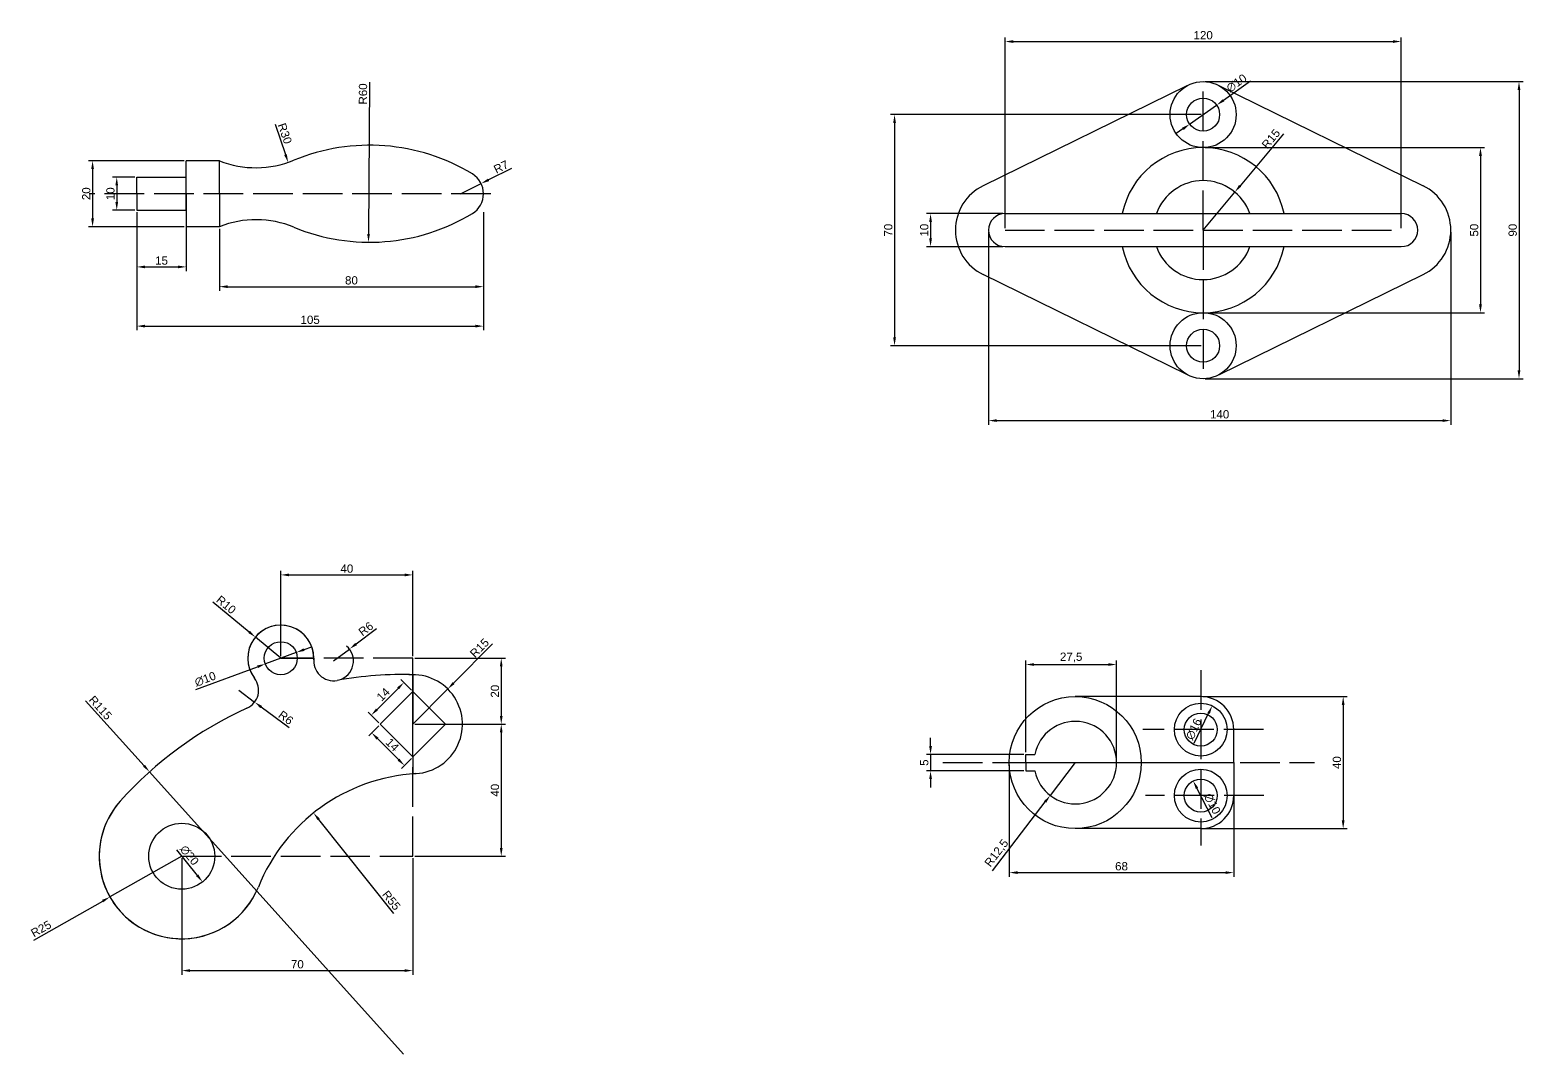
# Model space of a CAD drawing. Header units: millimetres. Extents: x 721 to 8170, y 1595 to 4606.
# Drawn here: x 3964.7 to 4417, y 2012.3 to 2322.6 of the extents above; entities that cross this region are included whole.
import ezdxf

# ---------------------------------------------------------------- set-up
doc = ezdxf.new("R2010")
doc.units = ezdxf.units.MM
doc.linetypes.add('ACAD_ISO02W100', pattern=[15, 12, -3])
doc.layers.get('0').update_dxf_attribs({"color": 255})
doc.layers.add('kesikli', color=50, linetype='ACAD_ISO02W100')
doc.styles.get("Standard").update_dxf_attribs({"font": 'arial.ttf'})
doc.dimstyles.new('ISO-25', dxfattribs={"dimtxt": 2.5, "dimasz": 2.5, "dimexe": 1.25, "dimexo": 0.625, "dimtad": 1, "dimtxsty": 'Standard', "dimcen": 2.5, "dimadec": 0, "dimazin": 0, "dimtfac": 1, "dimtmove": 0, "dimatfit": 3, "dimfxl": 1, "dimarcsym": 0})

# ---------------------------------------------------------------- blocks, each defined once
blk = doc.blocks.new('*D259')
at = {"color": 0, "lineweight": -2, "transparency": 16777216}
for p, q in [((4334.39, 2307.04), (4326.18, 2301.25)), ((4315.96, 2294.05), (4324.14, 2299.81)), ((4313.92, 2292.61), (4311.87, 2291.17))]:
    blk.add_line(p, q, dxfattribs=at)
at = {"color": 0, "transparency": 16777216}
for points in [[(4325.94, 2301.59), (4326.42, 2300.91), (4324.14, 2299.81)], [(4313.68, 2292.95), (4314.16, 2292.27), (4315.96, 2294.05)]]:
    blk.add_solid(points, dxfattribs=at)
at = {"layer": 'Defpoints', "color": 0, "transparency": 16777216}
for p in [(4324.14, 2299.81), (4315.96, 2294.05)]:
    blk.add_point(p, dxfattribs=at)
at = {"color": 0, "transparency": 16777216, "insert": (4330.17, 2306.48), "char_height": 2.5, "attachment_point": 5, "rotation": 35.165}
blk.add_mtext('∅10', dxfattribs=at)
blk = doc.blocks.new('*D260')
at = {"color": 0, "lineweight": -2, "transparency": 16777216}
for p, q in [((4344.36, 2291.16), (4331.24, 2275.39)), ((4320.05, 2261.93), (4329.64, 2273.47))]:
    blk.add_line(p, q, dxfattribs=at)
at = {"color": 0, "transparency": 16777216}
blk.add_solid([(4330.92, 2275.65), (4331.56, 2275.12), (4329.64, 2273.47)], dxfattribs=at)
at = {"layer": 'Defpoints', "color": 0, "transparency": 16777216}
for p in [(4329.64, 2273.47), (4320.05, 2261.93)]:
    blk.add_point(p, dxfattribs=at)
at = {"color": 0, "transparency": 16777216, "insert": (4340.58, 2289.59), "char_height": 2.5, "attachment_point": 5, "rotation": 50.2465}
blk.add_mtext('R15', dxfattribs=at)
blk = doc.blocks.new('*D261')
at = {"color": 0, "lineweight": -2, "transparency": 16777216}
for p, q in [((4320.67, 2306.93), (4416.95, 2306.93)), ((4415.7, 2304.43), (4415.7, 2219.43)), ((4320.67, 2216.93), (4416.95, 2216.93))]:
    blk.add_line(p, q, dxfattribs=at)
at = {"color": 0, "transparency": 16777216}
for points in [[(4415.29, 2304.43), (4416.12, 2304.43), (4415.7, 2306.93)], [(4415.29, 2219.43), (4416.12, 2219.43), (4415.7, 2216.93)]]:
    blk.add_solid(points, dxfattribs=at)
at = {"layer": 'Defpoints', "color": 0, "transparency": 16777216}
for p in [(4320.05, 2306.93), (4320.05, 2216.93), (4415.7, 2216.93)]:
    blk.add_point(p, dxfattribs=at)
at = {"color": 0, "transparency": 16777216, "insert": (4413.8, 2261.93), "char_height": 2.5, "attachment_point": 5, "rotation": 90}
blk.add_mtext('90', dxfattribs=at)
blk = doc.blocks.new('*D262')
at = {"color": 0, "lineweight": -2, "transparency": 16777216}
for p, q in [((4320.67, 2286.93), (4405.28, 2286.93)), ((4404.03, 2284.43), (4404.03, 2239.43)), ((4320.67, 2236.93), (4405.28, 2236.93))]:
    blk.add_line(p, q, dxfattribs=at)
at = {"color": 0, "transparency": 16777216}
for points in [[(4403.61, 2284.43), (4404.45, 2284.43), (4404.03, 2286.93)], [(4403.61, 2239.43), (4404.45, 2239.43), (4404.03, 2236.93)]]:
    blk.add_solid(points, dxfattribs=at)
at = {"layer": 'Defpoints', "color": 0, "transparency": 16777216}
for p in [(4320.05, 2286.93), (4320.05, 2236.93), (4404.03, 2236.93)]:
    blk.add_point(p, dxfattribs=at)
at = {"color": 0, "transparency": 16777216, "insert": (4402.13, 2261.93), "char_height": 2.5, "attachment_point": 5, "rotation": 90}
blk.add_mtext('50', dxfattribs=at)
blk = doc.blocks.new('*D263')
at = {"color": 0, "lineweight": -2, "transparency": 16777216}
for p, q in [((4319.42, 2296.93), (4225.35, 2296.93)), ((4226.6, 2294.43), (4226.6, 2229.43)), ((4319.42, 2226.93), (4225.35, 2226.93))]:
    blk.add_line(p, q, dxfattribs=at)
at = {"color": 0, "transparency": 16777216}
for points in [[(4226.19, 2294.43), (4227.02, 2294.43), (4226.6, 2296.93)], [(4226.19, 2229.43), (4227.02, 2229.43), (4226.6, 2226.93)]]:
    blk.add_solid(points, dxfattribs=at)
at = {"layer": 'Defpoints', "color": 0, "transparency": 16777216}
for p in [(4320.05, 2296.93), (4226.6, 2226.93), (4320.05, 2226.93)]:
    blk.add_point(p, dxfattribs=at)
at = {"color": 0, "transparency": 16777216, "insert": (4224.7, 2261.93), "char_height": 2.5, "attachment_point": 5, "rotation": 90}
blk.add_mtext('70', dxfattribs=at)
blk = doc.blocks.new('*D264')
at = {"color": 0, "lineweight": -2, "transparency": 16777216}
for p, q in [((4259.42, 2266.93), (4236.25, 2266.93)), ((4237.5, 2264.43), (4237.5, 2259.43)), ((4259.42, 2256.93), (4236.25, 2256.93))]:
    blk.add_line(p, q, dxfattribs=at)
at = {"color": 0, "transparency": 16777216}
for points in [[(4237.08, 2264.43), (4237.92, 2264.43), (4237.5, 2266.93)], [(4237.08, 2259.43), (4237.92, 2259.43), (4237.5, 2256.93)]]:
    blk.add_solid(points, dxfattribs=at)
at = {"layer": 'Defpoints', "color": 0, "transparency": 16777216}
for p in [(4260.05, 2266.93), (4237.5, 2256.93), (4260.05, 2256.93)]:
    blk.add_point(p, dxfattribs=at)
at = {"color": 0, "transparency": 16777216, "insert": (4235.6, 2261.93), "char_height": 2.5, "attachment_point": 5, "rotation": 90}
blk.add_mtext('10', dxfattribs=at)
blk = doc.blocks.new('*D265')
at = {"color": 0, "lineweight": -2, "transparency": 16777216}
for p, q in [((4255.05, 2261.31), (4255.05, 2202.98)), ((4395.05, 2261.31), (4395.05, 2202.98)), ((4257.55, 2204.23), (4392.55, 2204.23))]:
    blk.add_line(p, q, dxfattribs=at)
at = {"color": 0, "transparency": 16777216}
for points in [[(4257.55, 2204.65), (4257.55, 2203.82), (4255.05, 2204.23)], [(4392.55, 2204.65), (4392.55, 2203.82), (4395.05, 2204.23)]]:
    blk.add_solid(points, dxfattribs=at)
at = {"layer": 'Defpoints', "color": 0, "transparency": 16777216}
for p in [(4255.05, 2261.93), (4395.05, 2261.93), (4395.05, 2204.23)]:
    blk.add_point(p, dxfattribs=at)
at = {"color": 0, "transparency": 16777216, "insert": (4325.05, 2206.13), "char_height": 2.5, "attachment_point": 5}
blk.add_mtext('140', dxfattribs=at)
blk = doc.blocks.new('*D266')
at = {"color": 0, "lineweight": -2, "transparency": 16777216}
for p, q in [((4260.05, 2262.56), (4260.05, 2320.33)), ((4380.05, 2262.56), (4380.05, 2320.33)), ((4262.55, 2319.08), (4377.55, 2319.08))]:
    blk.add_line(p, q, dxfattribs=at)
at = {"color": 0, "transparency": 16777216}
for points in [[(4262.55, 2319.49), (4262.55, 2318.66), (4260.05, 2319.08)], [(4377.55, 2319.49), (4377.55, 2318.66), (4380.05, 2319.08)]]:
    blk.add_solid(points, dxfattribs=at)
at = {"layer": 'Defpoints', "color": 0, "transparency": 16777216}
for p in [(4380.05, 2319.08), (4260.05, 2261.93), (4380.05, 2261.93)]:
    blk.add_point(p, dxfattribs=at)
at = {"color": 0, "transparency": 16777216, "insert": (4320.05, 2320.98), "char_height": 2.5, "attachment_point": 5}
blk.add_mtext('120', dxfattribs=at)
blk = doc.blocks.new('*D267')
at = {"color": 0, "lineweight": -2, "transparency": 16777216}
for p, q in [((4237.5, 2105.61), (4237.5, 2108.11)), ((4265.7, 2103.11), (4236.25, 2103.11)), ((4237.5, 2103.11), (4237.5, 2098.11)), ((4265.7, 2098.11), (4236.25, 2098.11)), ((4237.5, 2095.61), (4237.5, 2093.11))]:
    blk.add_line(p, q, dxfattribs=at)
at = {"color": 0, "transparency": 16777216}
for points in [[(4237.08, 2105.61), (4237.92, 2105.61), (4237.5, 2103.11)], [(4237.08, 2095.61), (4237.92, 2095.61), (4237.5, 2098.11)]]:
    blk.add_solid(points, dxfattribs=at)
at = {"layer": 'Defpoints', "color": 0, "transparency": 16777216}
for p in [(4266.33, 2103.11), (4237.5, 2098.11), (4266.33, 2098.11)]:
    blk.add_point(p, dxfattribs=at)
at = {"color": 0, "transparency": 16777216, "insert": (4235.6, 2100.61), "char_height": 2.5, "attachment_point": 5, "rotation": 90}
blk.add_mtext('5', dxfattribs=at)
blk = doc.blocks.new('*D268')
at = {"color": 0, "lineweight": -2, "transparency": 16777216}
for p, q in [((4281.33, 2100.61), (4273.73, 2090.68)), ((4256.23, 2067.8), (4272.21, 2088.7))]:
    blk.add_line(p, q, dxfattribs=at)
at = {"color": 0, "transparency": 16777216}
blk.add_solid([(4271.88, 2088.95), (4272.54, 2088.44), (4273.73, 2090.68)], dxfattribs=at)
at = {"layer": 'Defpoints', "color": 0, "transparency": 16777216}
for p in [(4281.33, 2100.61), (4273.73, 2090.68)]:
    blk.add_point(p, dxfattribs=at)
at = {"color": 0, "transparency": 16777216, "insert": (4257.62, 2073.12), "char_height": 2.5, "attachment_point": 5, "rotation": 52.5921}
blk.add_mtext('R12,5', dxfattribs=at)
blk = doc.blocks.new('*D269')
at = {"color": 0, "lineweight": -2, "transparency": 16777216}
for p, q in [((4266.33, 2103.74), (4266.33, 2131.58)), ((4268.83, 2130.33), (4291.33, 2130.33)), ((4293.83, 2101.24), (4293.83, 2131.58))]:
    blk.add_line(p, q, dxfattribs=at)
at = {"color": 0, "transparency": 16777216}
for points in [[(4268.83, 2130.75), (4268.83, 2129.92), (4266.33, 2130.33)], [(4291.33, 2130.75), (4291.33, 2129.92), (4293.83, 2130.33)]]:
    blk.add_solid(points, dxfattribs=at)
at = {"layer": 'Defpoints', "color": 0, "transparency": 16777216}
for p in [(4293.83, 2130.33), (4266.33, 2103.11), (4293.83, 2100.61)]:
    blk.add_point(p, dxfattribs=at)
at = {"color": 0, "transparency": 16777216, "insert": (4280.08, 2132.46), "char_height": 2.5, "attachment_point": 5}
blk.add_mtext('27,5', dxfattribs=at)
blk = doc.blocks.new('*D270')
at = {"color": 0, "lineweight": -2, "transparency": 16777216}
blk.add_line((4317.35, 2106.51), (4321.71, 2115.57), dxfattribs=at)
at = {"color": 0, "transparency": 16777216}
blk.add_solid([(4321.34, 2115.75), (4322.09, 2115.39), (4322.8, 2117.82)], dxfattribs=at)
at = {"layer": 'Defpoints', "color": 0, "transparency": 16777216}
for p in [(4322.8, 2117.82), (4315.86, 2103.4)]:
    blk.add_point(p, dxfattribs=at)
at = {"color": 0, "transparency": 16777216, "insert": (4317.21, 2110.77), "char_height": 2.5, "attachment_point": 5, "rotation": 64.2961}
blk.add_mtext('∅16', dxfattribs=at)
blk = doc.blocks.new('*D271')
at = {"color": 0, "lineweight": -2, "transparency": 16777216}
blk.add_line((4322.78, 2083.9), (4318.18, 2092.83), dxfattribs=at)
at = {"color": 0, "transparency": 16777216}
blk.add_solid([(4318.55, 2093.03), (4317.81, 2092.64), (4317.04, 2095.06)], dxfattribs=at)
at = {"layer": 'Defpoints', "color": 0, "transparency": 16777216}
for p in [(4317.04, 2095.06), (4321.61, 2086.17)]:
    blk.add_point(p, dxfattribs=at)
at = {"color": 0, "transparency": 16777216, "insert": (4322.8, 2088.16), "char_height": 2.5, "attachment_point": 5, "rotation": 297.2237}
blk.add_mtext('∅10', dxfattribs=at)
blk = doc.blocks.new('*D272')
at = {"color": 0, "lineweight": -2, "transparency": 16777216}
for p, q in [((4319.95, 2120.61), (4363.71, 2120.61)), ((4362.46, 2118.11), (4362.46, 2083.11)), ((4319.95, 2080.61), (4363.71, 2080.61))]:
    blk.add_line(p, q, dxfattribs=at)
at = {"color": 0, "transparency": 16777216}
for points in [[(4362.04, 2118.11), (4362.87, 2118.11), (4362.46, 2120.61)], [(4362.04, 2083.11), (4362.87, 2083.11), (4362.46, 2080.61)]]:
    blk.add_solid(points, dxfattribs=at)
at = {"layer": 'Defpoints', "color": 0, "transparency": 16777216}
for p in [(4319.33, 2120.61), (4319.33, 2080.61), (4362.46, 2080.61)]:
    blk.add_point(p, dxfattribs=at)
at = {"color": 0, "transparency": 16777216, "insert": (4360.56, 2100.61), "char_height": 2.5, "attachment_point": 5, "rotation": 90}
blk.add_mtext('40', dxfattribs=at)
blk = doc.blocks.new('*D273')
at = {"color": 0, "lineweight": -2, "transparency": 16777216}
for p, q in [((4261.33, 2099.99), (4261.33, 2066.04)), ((4329.33, 2099.99), (4329.33, 2066.04)), ((4263.83, 2067.29), (4326.83, 2067.29))]:
    blk.add_line(p, q, dxfattribs=at)
at = {"color": 0, "transparency": 16777216}
for points in [[(4263.83, 2067.71), (4263.83, 2066.88), (4261.33, 2067.29)], [(4326.83, 2067.71), (4326.83, 2066.88), (4329.33, 2067.29)]]:
    blk.add_solid(points, dxfattribs=at)
at = {"layer": 'Defpoints', "color": 0, "transparency": 16777216}
for p in [(4261.33, 2100.61), (4329.33, 2100.61), (4329.33, 2067.29)]:
    blk.add_point(p, dxfattribs=at)
at = {"color": 0, "transparency": 16777216, "insert": (4295.33, 2069.2), "char_height": 2.5, "attachment_point": 5}
blk.add_mtext('68', dxfattribs=at)
blk = doc.blocks.new('*D277')
at = {"color": 0, "lineweight": -2, "transparency": 16777216}
for p, q in [((4020.19, 2149.28), (4031.11, 2140.23)), ((4040.74, 2132.25), (4033.04, 2138.63))]:
    blk.add_line(p, q, dxfattribs=at)
at = {"color": 0, "transparency": 16777216}
blk.add_solid([(4031.38, 2140.55), (4030.85, 2139.91), (4033.04, 2138.63)], dxfattribs=at)
at = {"layer": 'Defpoints', "color": 0, "transparency": 16777216}
for p in [(4033.04, 2138.63), (4040.74, 2132.25)]:
    blk.add_point(p, dxfattribs=at)
at = {"color": 0, "transparency": 16777216, "insert": (4024.18, 2148.44), "char_height": 2.5, "attachment_point": 5, "rotation": 320.3557}
blk.add_mtext('R10', dxfattribs=at)
blk = doc.blocks.new('*D278')
at = {"color": 0, "lineweight": -2, "transparency": 16777216}
for p, q in [((4047.77, 2134.85), (4050.12, 2135.71)), ((4045.43, 2133.98), (4036.05, 2130.52)), ((4015.01, 2122.76), (4033.7, 2129.66))]:
    blk.add_line(p, q, dxfattribs=at)
at = {"color": 0, "transparency": 16777216}
for points in [[(4047.63, 2135.24), (4047.92, 2134.46), (4045.43, 2133.98)], [(4033.56, 2130.05), (4033.85, 2129.26), (4036.05, 2130.52)]]:
    blk.add_solid(points, dxfattribs=at)
at = {"layer": 'Defpoints', "color": 0, "transparency": 16777216}
for p in [(4036.05, 2130.52), (4045.43, 2133.98)]:
    blk.add_point(p, dxfattribs=at)
at = {"color": 0, "transparency": 16777216, "insert": (4017.86, 2125.91), "char_height": 2.5, "attachment_point": 5, "rotation": 20.257}
blk.add_mtext('∅10', dxfattribs=at)
blk = doc.blocks.new('*D279')
at = {"color": 0, "lineweight": -2, "transparency": 16777216}
for p, q in [((4069.75, 2141.19), (4063.52, 2136.53)), ((4056.72, 2131.43), (4061.52, 2135.03))]:
    blk.add_line(p, q, dxfattribs=at)
blk.add_arc((4056.72, 2131.43), 6, 286.0302, 48.7475, dxfattribs=at)
at = {"color": 0, "transparency": 16777216}
blk.add_solid([(4063.27, 2136.86), (4063.77, 2136.19), (4061.52, 2135.03)], dxfattribs=at)
at = {"layer": 'Defpoints', "color": 0, "transparency": 16777216}
for p in [(4061.52, 2135.03), (4056.72, 2131.43)]:
    blk.add_point(p, dxfattribs=at)
at = {"color": 0, "transparency": 16777216, "insert": (4066.5, 2141.13), "char_height": 2.5, "attachment_point": 5, "rotation": 36.8109}
blk.add_mtext('R6', dxfattribs=at)
blk = doc.blocks.new('*D280')
at = {"color": 0, "lineweight": -2, "transparency": 16777216}
for p, q in [((4104.81, 2136.58), (4093.04, 2124.69)), ((4080.74, 2112.25), (4091.29, 2122.92))]:
    blk.add_line(p, q, dxfattribs=at)
at = {"color": 0, "transparency": 16777216}
blk.add_solid([(4092.75, 2124.99), (4093.34, 2124.4), (4091.29, 2122.92)], dxfattribs=at)
at = {"layer": 'Defpoints', "color": 0, "transparency": 16777216}
for p in [(4091.29, 2122.92), (4080.74, 2112.25)]:
    blk.add_point(p, dxfattribs=at)
at = {"color": 0, "transparency": 16777216, "insert": (4100.91, 2135.35), "char_height": 2.5, "attachment_point": 5, "rotation": 45.3116}
blk.add_mtext('R15', dxfattribs=at)
blk = doc.blocks.new('*D281')
at = {"color": 0, "lineweight": -2, "transparency": 16777216}
for p, q in [((4070.4, 2111.81), (4067.36, 2108.77)), ((4070.01, 2107.89), (4076.37, 2101.52)), ((4080.3, 2101.91), (4077.26, 2098.87))]:
    blk.add_line(p, q, dxfattribs=at)
at = {"color": 0, "transparency": 16777216}
for points in [[(4070.3, 2108.18), (4069.72, 2107.59), (4068.24, 2109.66)], [(4076.67, 2101.82), (4076.08, 2101.23), (4078.14, 2099.76)]]:
    blk.add_solid(points, dxfattribs=at)
at = {"layer": 'Defpoints', "color": 0, "transparency": 16777216}
for p in [(4070.84, 2112.25), (4078.14, 2099.76), (4080.74, 2102.35)]:
    blk.add_point(p, dxfattribs=at)
at = {"color": 0, "transparency": 16777216, "insert": (4074.52, 2106.04), "char_height": 2.5, "attachment_point": 5, "rotation": 315}
blk.add_mtext('14', dxfattribs=at)
blk = doc.blocks.new('*D282')
at = {"color": 0, "lineweight": -2, "transparency": 16777216}
for p, q in [((4080.3, 2122.59), (4077.13, 2125.76)), ((4076.24, 2123.11), (4069.88, 2116.75)), ((4070.4, 2112.69), (4067.23, 2115.86))]:
    blk.add_line(p, q, dxfattribs=at)
at = {"color": 0, "transparency": 16777216}
for points in [[(4075.95, 2123.41), (4076.54, 2122.82), (4078.01, 2124.88)], [(4069.58, 2117.04), (4070.17, 2116.45), (4068.11, 2114.98)]]:
    blk.add_solid(points, dxfattribs=at)
at = {"layer": 'Defpoints', "color": 0, "transparency": 16777216}
for p in [(4080.74, 2122.15), (4068.11, 2114.98), (4070.84, 2112.25)]:
    blk.add_point(p, dxfattribs=at)
at = {"color": 0, "transparency": 16777216, "insert": (4071.73, 2121.26), "char_height": 2.5, "attachment_point": 5, "rotation": 45}
blk.add_mtext('14', dxfattribs=at)
blk = doc.blocks.new('*D283')
at = {"color": 0, "lineweight": -2, "transparency": 16777216}
for p, q in [((4081.36, 2132.25), (4108.74, 2132.25)), ((4107.49, 2129.75), (4107.49, 2114.75)), ((4081.36, 2112.25), (4108.74, 2112.25))]:
    blk.add_line(p, q, dxfattribs=at)
at = {"color": 0, "transparency": 16777216}
for points in [[(4107.07, 2129.75), (4107.9, 2129.75), (4107.49, 2132.25)], [(4107.07, 2114.75), (4107.9, 2114.75), (4107.49, 2112.25)]]:
    blk.add_solid(points, dxfattribs=at)
at = {"layer": 'Defpoints', "color": 0, "transparency": 16777216}
for p in [(4080.74, 2132.25), (4080.74, 2112.25), (4107.49, 2112.25)]:
    blk.add_point(p, dxfattribs=at)
at = {"color": 0, "transparency": 16777216, "insert": (4105.59, 2122.25), "char_height": 2.5, "attachment_point": 5, "rotation": 90}
blk.add_mtext('20', dxfattribs=at)
blk = doc.blocks.new('*D284')
at = {"color": 0, "lineweight": -2, "transparency": 16777216}
for p, q in [((4081.36, 2112.25), (4108.74, 2112.25)), ((4107.49, 2109.75), (4107.49, 2074.75)), ((4081.36, 2072.25), (4108.74, 2072.25))]:
    blk.add_line(p, q, dxfattribs=at)
at = {"color": 0, "transparency": 16777216}
for points in [[(4107.07, 2109.75), (4107.9, 2109.75), (4107.49, 2112.25)], [(4107.07, 2074.75), (4107.9, 2074.75), (4107.49, 2072.25)]]:
    blk.add_solid(points, dxfattribs=at)
at = {"layer": 'Defpoints', "color": 0, "transparency": 16777216}
for p in [(4080.74, 2112.25), (4080.74, 2072.25), (4107.49, 2072.25)]:
    blk.add_point(p, dxfattribs=at)
at = {"color": 0, "transparency": 16777216, "insert": (4105.59, 2092.25), "char_height": 2.5, "attachment_point": 5, "rotation": 90}
blk.add_mtext('40', dxfattribs=at)
blk = doc.blocks.new('*D285')
at = {"color": 0, "lineweight": -2, "transparency": 16777216}
for p, q in [((4040.74, 2132.88), (4040.74, 2158.73)), ((4043.24, 2157.48), (4078.24, 2157.48)), ((4080.74, 2132.88), (4080.74, 2158.73))]:
    blk.add_line(p, q, dxfattribs=at)
at = {"color": 0, "transparency": 16777216}
for points in [[(4043.24, 2157.9), (4043.24, 2157.06), (4040.74, 2157.48)], [(4078.24, 2157.9), (4078.24, 2157.06), (4080.74, 2157.48)]]:
    blk.add_solid(points, dxfattribs=at)
at = {"layer": 'Defpoints', "color": 0, "transparency": 16777216}
for p in [(4080.74, 2157.48), (4040.74, 2132.25), (4080.74, 2132.25)]:
    blk.add_point(p, dxfattribs=at)
at = {"color": 0, "transparency": 16777216, "insert": (4060.74, 2159.38), "char_height": 2.5, "attachment_point": 5}
blk.add_mtext('40', dxfattribs=at)
blk = doc.blocks.new('*D286')
at = {"color": 0, "lineweight": -2, "transparency": 16777216}
blk.add_line((4074.99, 2054.86), (4052.21, 2083.42), dxfattribs=at)
at = {"color": 0, "transparency": 16777216}
blk.add_solid([(4052.53, 2083.68), (4051.88, 2083.16), (4050.65, 2085.37)], dxfattribs=at)
at = {"layer": 'Defpoints', "color": 0, "transparency": 16777216}
for p in [(4050.65, 2085.37), (4084.95, 2042.38)]:
    blk.add_point(p, dxfattribs=at)
at = {"color": 0, "transparency": 16777216, "insert": (4074.22, 2058.87), "char_height": 2.5, "attachment_point": 5, "rotation": 308.5883}
blk.add_mtext('R55', dxfattribs=at)
blk = doc.blocks.new('*D287')
at = {"color": 0, "lineweight": -2, "transparency": 16777216}
for p, q in [((4010.74, 2072.25), (3988.99, 2059.92)), ((3965.93, 2046.83), (3986.82, 2058.68))]:
    blk.add_line(p, q, dxfattribs=at)
at = {"color": 0, "transparency": 16777216}
blk.add_solid([(3986.61, 2059.04), (3987.02, 2058.32), (3988.99, 2059.92)], dxfattribs=at)
at = {"layer": 'Defpoints', "color": 0, "transparency": 16777216}
for p in [(4010.74, 2072.25), (3988.99, 2059.92)]:
    blk.add_point(p, dxfattribs=at)
at = {"color": 0, "transparency": 16777216, "insert": (3968.14, 2050.27), "char_height": 2.5, "attachment_point": 5, "rotation": 29.5686}
blk.add_mtext('R25', dxfattribs=at)
blk = doc.blocks.new('*D288')
at = {"color": 0, "lineweight": -2, "transparency": 16777216}
blk.add_line((4009.14, 2074.23), (4015.45, 2066.42), dxfattribs=at)
at = {"color": 0, "transparency": 16777216}
blk.add_solid([(4015.78, 2066.68), (4015.13, 2066.16), (4017.03, 2064.48)], dxfattribs=at)
at = {"layer": 'Defpoints', "color": 0, "transparency": 16777216}
for p in [(4004.45, 2080.03), (4017.03, 2064.48)]:
    blk.add_point(p, dxfattribs=at)
at = {"color": 0, "transparency": 16777216, "insert": (4013.04, 2072.54), "char_height": 2.5, "attachment_point": 5, "rotation": 308.9606}
blk.add_mtext('∅20', dxfattribs=at)
blk = doc.blocks.new('*D289')
at = {"color": 0, "lineweight": -2, "transparency": 16777216}
for p, q in [((3981.61, 2119.36), (3999.31, 2099.68)), ((4077.86, 2012.29), (4000.98, 2097.82))]:
    blk.add_line(p, q, dxfattribs=at)
at = {"color": 0, "transparency": 16777216}
blk.add_solid([(3999.62, 2099.96), (3999, 2099.4), (4000.98, 2097.82)], dxfattribs=at)
at = {"layer": 'Defpoints', "color": 0, "transparency": 16777216}
for p in [(4000.98, 2097.82), (4077.86, 2012.29)]:
    blk.add_point(p, dxfattribs=at)
at = {"color": 0, "transparency": 16777216, "insert": (3986.1, 2117.22), "char_height": 2.5, "attachment_point": 5, "rotation": 311.9524}
blk.add_mtext('R115', dxfattribs=at)
blk = doc.blocks.new('*D290')
at = {"color": 0, "lineweight": -2, "transparency": 16777216}
for p, q in [((4010.74, 2071.63), (4010.74, 2036.36)), ((4080.74, 2071.63), (4080.74, 2036.36)), ((4013.24, 2037.61), (4078.24, 2037.61))]:
    blk.add_line(p, q, dxfattribs=at)
at = {"color": 0, "transparency": 16777216}
for points in [[(4013.24, 2038.03), (4013.24, 2037.2), (4010.74, 2037.61)], [(4078.24, 2038.03), (4078.24, 2037.2), (4080.74, 2037.61)]]:
    blk.add_solid(points, dxfattribs=at)
at = {"layer": 'Defpoints', "color": 0, "transparency": 16777216}
for p in [(4010.74, 2072.25), (4080.74, 2072.25), (4080.74, 2037.61)]:
    blk.add_point(p, dxfattribs=at)
at = {"color": 0, "transparency": 16777216, "insert": (4045.74, 2039.51), "char_height": 2.5, "attachment_point": 5}
blk.add_mtext('70', dxfattribs=at)
blk = doc.blocks.new('*D291')
at = {"color": 0, "lineweight": -2, "transparency": 16777216}
for p, q in [((4028.01, 2122.55), (4032.81, 2118.94)), ((4043.22, 2111.11), (4034.81, 2117.44))]:
    blk.add_line(p, q, dxfattribs=at)
at = {"color": 0, "transparency": 16777216}
blk.add_solid([(4035.06, 2117.78), (4034.56, 2117.11), (4032.81, 2118.94)], dxfattribs=at)
at = {"layer": 'Defpoints', "color": 0, "transparency": 16777216}
for p in [(4028.01, 2122.55), (4032.81, 2118.94)]:
    blk.add_point(p, dxfattribs=at)
at = {"color": 0, "transparency": 16777216, "insert": (4042.26, 2114.22), "char_height": 2.5, "attachment_point": 5, "rotation": 323.0568}
blk.add_mtext('R6', dxfattribs=at)
blk = doc.blocks.new('*D305')
at = {"color": 0, "lineweight": -2, "transparency": 16777216}
for p, q in [((3996.5, 2277.97), (3989.8, 2277.97)), ((3991.05, 2275.47), (3991.05, 2270.47)), ((3996.5, 2267.97), (3989.8, 2267.97))]:
    blk.add_line(p, q, dxfattribs=at)
at = {"color": 0, "transparency": 16777216}
for points in [[(3990.63, 2275.47), (3991.46, 2275.47), (3991.05, 2277.97)], [(3990.63, 2270.47), (3991.46, 2270.47), (3991.05, 2267.97)]]:
    blk.add_solid(points, dxfattribs=at)
at = {"layer": 'Defpoints', "color": 0, "transparency": 16777216}
for p in [(3997.12, 2277.97), (3991.05, 2267.97), (3997.12, 2267.97)]:
    blk.add_point(p, dxfattribs=at)
at = {"color": 0, "transparency": 16777216, "insert": (3989.15, 2272.97), "char_height": 2.5, "attachment_point": 5, "rotation": 90}
blk.add_mtext('10', dxfattribs=at)
blk = doc.blocks.new('*D306')
at = {"color": 0, "lineweight": -2, "transparency": 16777216}
for p, q in [((4011.5, 2282.97), (3982.48, 2282.97)), ((3983.73, 2280.47), (3983.73, 2265.47)), ((4011.5, 2262.97), (3982.48, 2262.97))]:
    blk.add_line(p, q, dxfattribs=at)
at = {"color": 0, "transparency": 16777216}
for points in [[(3983.32, 2280.47), (3984.15, 2280.47), (3983.73, 2282.97)], [(3983.32, 2265.47), (3984.15, 2265.47), (3983.73, 2262.97)]]:
    blk.add_solid(points, dxfattribs=at)
at = {"layer": 'Defpoints', "color": 0, "transparency": 16777216}
for p in [(4012.12, 2282.97), (3983.73, 2262.97), (4012.12, 2262.97)]:
    blk.add_point(p, dxfattribs=at)
at = {"color": 0, "transparency": 16777216, "insert": (3981.83, 2272.97), "char_height": 2.5, "attachment_point": 5, "rotation": 90}
blk.add_mtext('20', dxfattribs=at)
blk = doc.blocks.new('*D307')
at = {"color": 0, "lineweight": -2, "transparency": 16777216}
for p, q in [((3997.12, 2267.35), (3997.12, 2249.55)), ((4012.12, 2267.35), (4012.12, 2249.55)), ((3999.62, 2250.8), (4009.62, 2250.8))]:
    blk.add_line(p, q, dxfattribs=at)
at = {"color": 0, "transparency": 16777216}
for points in [[(3999.62, 2251.21), (3999.62, 2250.38), (3997.12, 2250.8)], [(4009.62, 2251.21), (4009.62, 2250.38), (4012.12, 2250.8)]]:
    blk.add_solid(points, dxfattribs=at)
at = {"layer": 'Defpoints', "color": 0, "transparency": 16777216}
for p in [(3997.12, 2267.97), (4012.12, 2267.97), (4012.12, 2250.8)]:
    blk.add_point(p, dxfattribs=at)
at = {"color": 0, "transparency": 16777216, "insert": (4004.62, 2252.7), "char_height": 2.5, "attachment_point": 5}
blk.add_mtext('15', dxfattribs=at)
blk = doc.blocks.new('*D308')
at = {"color": 0, "lineweight": -2, "transparency": 16777216}
blk.add_line((4039, 2294.02), (4042.15, 2284.83), dxfattribs=at)
at = {"color": 0, "transparency": 16777216}
blk.add_solid([(4042.54, 2284.96), (4041.76, 2284.69), (4042.96, 2282.46)], dxfattribs=at)
at = {"layer": 'Defpoints', "color": 0, "transparency": 16777216}
for p in [(4033.23, 2310.84), (4042.96, 2282.46)]:
    blk.add_point(p, dxfattribs=at)
at = {"color": 0, "transparency": 16777216, "insert": (4041.97, 2291.22), "char_height": 2.5, "attachment_point": 5, "rotation": 288.9337}
blk.add_mtext('R30', dxfattribs=at)
blk = doc.blocks.new('*D312')
at = {"color": 0, "lineweight": -2, "transparency": 16777216}
for p, q in [((4022.12, 2262.35), (4022.12, 2243.56)), ((4102.12, 2262.35), (4102.12, 2243.56)), ((4024.62, 2244.81), (4099.62, 2244.81))]:
    blk.add_line(p, q, dxfattribs=at)
at = {"color": 0, "transparency": 16777216}
for points in [[(4024.62, 2245.23), (4024.62, 2244.39), (4022.12, 2244.81)], [(4099.62, 2245.23), (4099.62, 2244.39), (4102.12, 2244.81)]]:
    blk.add_solid(points, dxfattribs=at)
at = {"layer": 'Defpoints', "color": 0, "transparency": 16777216}
for p in [(4022.12, 2262.97), (4102.12, 2262.97), (4102.12, 2244.81)]:
    blk.add_point(p, dxfattribs=at)
at = {"color": 0, "transparency": 16777216, "insert": (4062.12, 2246.71), "char_height": 2.5, "attachment_point": 5}
blk.add_mtext('80', dxfattribs=at)
blk = doc.blocks.new('*D313')
at = {"color": 0, "lineweight": -2, "transparency": 16777216}
for p, q in [((3997.12, 2267.35), (3997.12, 2231.61)), ((4102.12, 2267.35), (4102.12, 2231.61)), ((3999.62, 2232.86), (4099.62, 2232.86))]:
    blk.add_line(p, q, dxfattribs=at)
at = {"color": 0, "transparency": 16777216}
for points in [[(3999.62, 2233.28), (3999.62, 2232.44), (3997.12, 2232.86)], [(4099.62, 2233.28), (4099.62, 2232.44), (4102.12, 2232.86)]]:
    blk.add_solid(points, dxfattribs=at)
at = {"layer": 'Defpoints', "color": 0, "transparency": 16777216}
for p in [(3997.12, 2267.97), (4102.12, 2267.97), (4102.12, 2232.86)]:
    blk.add_point(p, dxfattribs=at)
at = {"color": 0, "transparency": 16777216, "insert": (4049.62, 2234.76), "char_height": 2.5, "attachment_point": 5}
blk.add_mtext('105', dxfattribs=at)
blk = doc.blocks.new('*D314')
at = {"color": 0, "lineweight": -2, "transparency": 16777216}
blk.add_line((4067.55, 2306.8), (4067.3, 2260.78), dxfattribs=at)
at = {"color": 0, "transparency": 16777216}
blk.add_solid([(4066.88, 2260.78), (4067.72, 2260.77), (4067.29, 2258.28)], dxfattribs=at)
at = {"layer": 'Defpoints', "color": 0, "transparency": 16777216}
for p in [(4067.62, 2318.27), (4067.29, 2258.28)]:
    blk.add_point(p, dxfattribs=at)
at = {"color": 0, "transparency": 16777216, "insert": (4065.63, 2303.2), "char_height": 2.5, "attachment_point": 5, "rotation": 89.6874}
blk.add_mtext('R60', dxfattribs=at)
blk = doc.blocks.new('*D315')
at = {"color": 0, "lineweight": -2, "transparency": 16777216}
for p, q in [((4110.63, 2280.61), (4103.65, 2277.17)), ((4095.12, 2272.97), (4101.4, 2276.06))]:
    blk.add_line(p, q, dxfattribs=at)
at = {"color": 0, "transparency": 16777216}
blk.add_solid([(4103.46, 2277.54), (4103.83, 2276.79), (4101.4, 2276.06)], dxfattribs=at)
at = {"layer": 'Defpoints', "color": 0, "transparency": 16777216}
for p in [(4101.4, 2276.06), (4095.12, 2272.97)]:
    blk.add_point(p, dxfattribs=at)
at = {"color": 0, "transparency": 16777216, "insert": (4107.43, 2281.12), "char_height": 2.5, "attachment_point": 5, "rotation": 26.2128}
blk.add_mtext('R7', dxfattribs=at)

msp = doc.modelspace()

# ---------------------------------------------------------------- linework, layer by layer
for p, q in [((4315.132, 2305.641), (4253.446, 2275.402)), ((4324.966, 2305.641), (4386.651, 2275.402)), ((4012.123, 2272.972), (4012.123, 2282.972)), ((4022.123, 2282.972), (4012.123, 2282.972)), ((4022.123, 2272.972), (4022.123, 2282.972)), ((3997.123, 2272.972), (3997.123, 2277.972)), ((3997.123, 2277.972), (4012.123, 2277.972)), ((3997.123, 2272.972), (3997.123, 2267.972)), ((4012.123, 2267.972), (4012.123, 2272.972)), ((4012.123, 2272.972), (4012.123, 2262.972)), ((4022.123, 2272.972), (4022.123, 2262.972)), ((3997.123, 2267.972), (4012.123, 2267.972)), ((4260.049, 2266.933), (4380.049, 2266.933)), ((4022.123, 2262.972), (4012.123, 2262.972)), ((4260.049, 2256.933), (4380.049, 2256.933)), ((4315.132, 2218.226), (4253.446, 2248.465)), ((4324.966, 2218.226), (4386.651, 2248.465)), ((4040.738, 2132.252), (4050.738, 2132.252)), ((4080.738, 2127.252), (4079.483, 2127.2)), ((4080.738, 2127.252), (4080.738, 2112.252)), ((4080.738, 2122.152), (4070.838, 2112.252)), ((4090.637, 2112.252), (4080.738, 2122.152)), ((4319.326, 2120.612), (4281.326, 2120.612)), ((4070.838, 2112.252), (4080.738, 2102.353)), ((4080.738, 2102.353), (4090.637, 2112.252)), ((4329.326, 2100.612), (4329.326, 2110.612)), ((4266.326, 2100.612), (4266.326, 2103.112)), ((4266.326, 2103.112), (4269.078, 2103.112)), ((4080.738, 2102.353), (4080.738, 2097.217)), ((4261.326, 2100.612), (4329.326, 2100.612)), ((4266.326, 2100.612), (4266.326, 2098.112)), ((4329.326, 2100.612), (4329.326, 2090.612)), ((4266.326, 2098.112), (4269.078, 2098.112)), ((4319.326, 2080.612), (4281.326, 2080.612))]:
    msp.add_line(p, q)
for centre, radius in [((4320.049, 2296.933), 10), ((4320.049, 2296.933), 5), ((4320.049, 2226.933), 10), ((4320.049, 2226.933), 5), ((4040.738, 2132.252), 5), ((4281.326, 2100.612), 20), ((4319.326, 2110.612), 8), ((4319.326, 2110.612), 5), ((4319.326, 2090.612), 8), ((4319.326, 2090.612), 5), ((4010.738, 2072.252), 10)]:
    msp.add_circle(centre, radius)
for centre, radius, start, end in [((4067.615, 2227.67), 60, 58.73394, 112.46267), ((4320.049, 2261.933), 25, 11.53696, 168.46304), ((4033.228, 2310.841), 30, 248.2741, 292.46267), ((4095.123, 2272.972), 7, 0, 58.73394), ((4260.049, 2261.933), 15, 116.11459, 243.88541), ((4320.049, 2261.933), 15, 19.47122, 160.52878), ((4380.049, 2261.933), 15, 296.11459, 63.88541), ((4095.123, 2272.972), 7, 301.26606, 0), ((4067.615, 2318.275), 60, 247.53733, 301.26606), ((4260.049, 2261.933), 5, 90, 270), ((4380.049, 2261.933), 5, 270, 90), ((4033.228, 2235.103), 30, 67.53733, 111.7259), ((4320.049, 2261.933), 25, 191.53696, 348.46304), ((4320.049, 2261.933), 15, 199.47122, 340.52878), ((4040.738, 2132.252), 10, 0, 217.32359), ((4040.738, 2132.252), 10, 357.06401, 217.32359), ((4056.717, 2131.433), 6, 172.14959, 280.06189), ((4028.014, 2122.551), 6, 294.32571, 37.32359), ((4077.857, 2012.294), 115, 88.34916, 100.06189), ((4080.738, 2112.252), 15, 270, 94.79696), ((4080.738, 2112.252), 15, 270, 94.79696), ((4077.857, 2012.294), 115, 114.32571, 138.22513), ((4077.857, 2012.294), 115, 114.32571, 138.22513), ((4319.326, 2110.612), 10, 0, 90), ((4281.326, 2100.612), 12.5, 191.53696, 168.46304), ((4084.951, 2042.379), 55, 93.45063, 158.0737), ((4319.326, 2090.612), 10, 270, 0), ((4010.738, 2072.252), 25, 138.22513, 338.0737), ((4010.738, 2072.252), 25, 140.60001, 338.0737)]:
    msp.add_arc(centre, radius, start, end)
at = {"layer": 'kesikli'}
for p, q in [((4320.049, 2261.933), (4320.049, 2306.933)), ((4104.366, 2272.972), (3982.737, 2272.972)), ((4260.049, 2261.933), (4380.049, 2261.933)), ((4320.049, 2261.933), (4320.049, 2216.933)), ((4080.738, 2132.252), (4040.738, 2132.252)), ((4080.738, 2112.252), (4080.738, 2132.252)), ((4080.738, 2072.252), (4080.738, 2127.252)), ((4319.326, 2128.642), (4319.326, 2075.5)), ((4338.281, 2110.612), (4301.773, 2110.612)), ((4241.228, 2100.612), (4353.751, 2100.612)), ((4338.393, 2090.612), (4302.561, 2090.612)), ((4010.738, 2072.252), (4080.738, 2072.252))]:
    msp.add_line(p, q, dxfattribs=at)

# ---------------------------------------------------------------- dimensions: what is measured, and where the dimension line sits
for base, p1, p2, picture, middle in [((4380.049, 2319.075), (4260.049, 2261.933), (4380.049, 2261.933), '*D266', (4320.049, 2320.976)), ((4012.123, 2250.796), (3997.123, 2267.972), (4012.123, 2267.972), '*D307', (4004.623, 2252.698)), ((4102.123, 2232.859), (3997.123, 2267.972), (4102.123, 2267.972), '*D313', (4049.623, 2234.761)), ((4102.123, 2244.81), (4022.123, 2262.972), (4102.123, 2262.972), '*D312', (4062.123, 2246.711)), ((4395.049, 2204.232), (4255.049, 2261.933), (4395.049, 2261.933), '*D265', (4325.049, 2206.134)), ((4080.738, 2157.48), (4040.738, 2132.252), (4080.738, 2132.252), '*D285', (4060.738, 2159.381)), ((4293.826, 2130.332), (4266.326, 2103.112), (4293.826, 2100.612), '*D269', (4280.076, 2132.459)), ((4329.326, 2067.294), (4261.326, 2100.612), (4329.326, 2100.612), '*D273', (4295.326, 2069.195)), ((4080.738, 2037.612), (4010.738, 2072.252), (4080.738, 2072.252), '*D290', (4045.738, 2039.514))]:
    dim = msp.add_linear_dim(base=base, p1=p1, p2=p2, dimstyle='ISO-25')
    dim.commit()
    dim.dimension.update_dxf_attribs({"geometry": picture, "text_midpoint": middle})
for center, mpoint, picture, middle in [((4067.615, 2318.275), (4067.288, 2258.276), '*D314', (4067.533, 2303.191)), ((4033.228, 2310.841), (4042.962, 2282.464), '*D308', (4040.169, 2290.606)), ((4320.049, 2261.933), (4329.641, 2273.465), '*D260', (4342.046, 2288.378)), ((4040.738, 2132.252), (4033.038, 2138.632), '*D277', (4022.963, 2146.98)), ((4080.738, 2112.252), (4091.287, 2122.916), '*D280', (4102.26, 2134.01)), ((4077.857, 2012.294), (4000.978, 2097.819), '*D289', (3984.681, 2115.949)), ((4028.014, 2122.551), (4032.81, 2118.945), '*D291', (4041.113, 2112.701)), ((4281.326, 2100.612), (4273.732, 2090.683), '*D268', (4259.315, 2071.83)), ((4084.951, 2042.379), (4050.646, 2085.37), '*D286', (4072.734, 2057.689)), ((4010.738, 2072.252), (3988.994, 2059.916), '*D287', (3969.076, 2048.615))]:
    dim = msp.add_radius_dim(center=center, mpoint=mpoint, dimstyle='ISO-25')
    dim.commit()
    dim.dimension.update_dxf_attribs({"geometry": picture, "text_midpoint": middle, "dimtype": 164})
for p1, p2, picture, middle in [((4315.961, 2294.054), (4324.136, 2299.813), '*D259', (4331.307, 2304.865)), ((4045.429, 2133.983), (4036.047, 2130.521), '*D278', (4018.545, 2124.062)), ((4315.856, 2103.403), (4322.796, 2117.82), '*D270', (4318.99, 2109.914)), ((4321.613, 2086.166), (4317.038, 2095.058), '*D271', (4321.051, 2087.258)), ((4004.45, 2080.028), (4017.026, 2064.476), '*D288', (4011.51, 2071.297))]:
    dim = msp.add_diameter_dim_2p(p1=p1, p2=p2, dimstyle='ISO-25')
    dim.commit()
    dim.dimension.update_dxf_attribs({"geometry": picture, "text_midpoint": middle, "dimtype": 163})
for base, p1, p2, picture, middle in [((4415.702, 2216.933), (4320.049, 2306.933), (4320.049, 2216.933), '*D261', (4413.801, 2261.933)), ((4226.604, 2226.933), (4320.049, 2296.933), (4320.049, 2226.933), '*D263', (4224.703, 2261.933)), ((4404.029, 2236.933), (4320.049, 2286.933), (4320.049, 2236.933), '*D262', (4402.128, 2261.933)), ((3983.732, 2262.972), (4012.123, 2282.972), (4012.123, 2262.972), '*D306', (3981.83, 2272.972)), ((3991.047, 2267.972), (3997.123, 2277.972), (3997.123, 2267.972), '*D305', (3989.145, 2272.972)), ((4237.499, 2256.933), (4260.049, 2266.933), (4260.049, 2256.933), '*D264', (4235.598, 2261.933)), ((4107.488, 2112.252), (4080.738, 2132.252), (4080.738, 2112.252), '*D283', (4105.586, 2122.252)), ((4362.458, 2080.612), (4319.326, 2120.612), (4319.326, 2080.612), '*D272', (4360.556, 2100.612)), ((4107.488, 2072.252), (4080.738, 2112.252), (4080.738, 2072.252), '*D284', (4105.586, 2092.252)), ((4237.501, 2098.112), (4266.326, 2103.112), (4266.326, 2098.112), '*D267', (4235.604, 2100.612))]:
    dim = msp.add_linear_dim(base=base, p1=p1, p2=p2, angle=90, dimstyle='ISO-25')
    dim.commit()
    dim.dimension.update_dxf_attribs({"geometry": picture, "text_midpoint": middle})
for center, mpoint, picture, middle in [((4095.123, 2272.972), (4101.403, 2276.064), '*D315', (4107.43, 2281.121)), ((4056.717, 2131.433), (4061.52, 2135.028), '*D279', (4066.498, 2141.128))]:
    dim = msp.add_radius_dim(center=center, mpoint=mpoint, dimstyle='ISO-25')
    dim.commit()
    dim.dimension.update_dxf_attribs({"geometry": picture, "text_midpoint": middle})
for p1, p2, distance, picture, middle in [((4080.738, 2122.152), (4070.838, 2112.252), -3.857, '*D282', (4071.731, 2121.259)), ((4070.838, 2112.252), (4080.738, 2102.353), -3.672, '*D281', (4074.521, 2106.035))]:
    dim = msp.add_aligned_dim(p1=p1, p2=p2, distance=distance, dimstyle='ISO-25')
    dim.commit()
    dim.dimension.update_dxf_attribs({"geometry": picture, "text_midpoint": middle})

doc.saveas('drawing.dxf')
